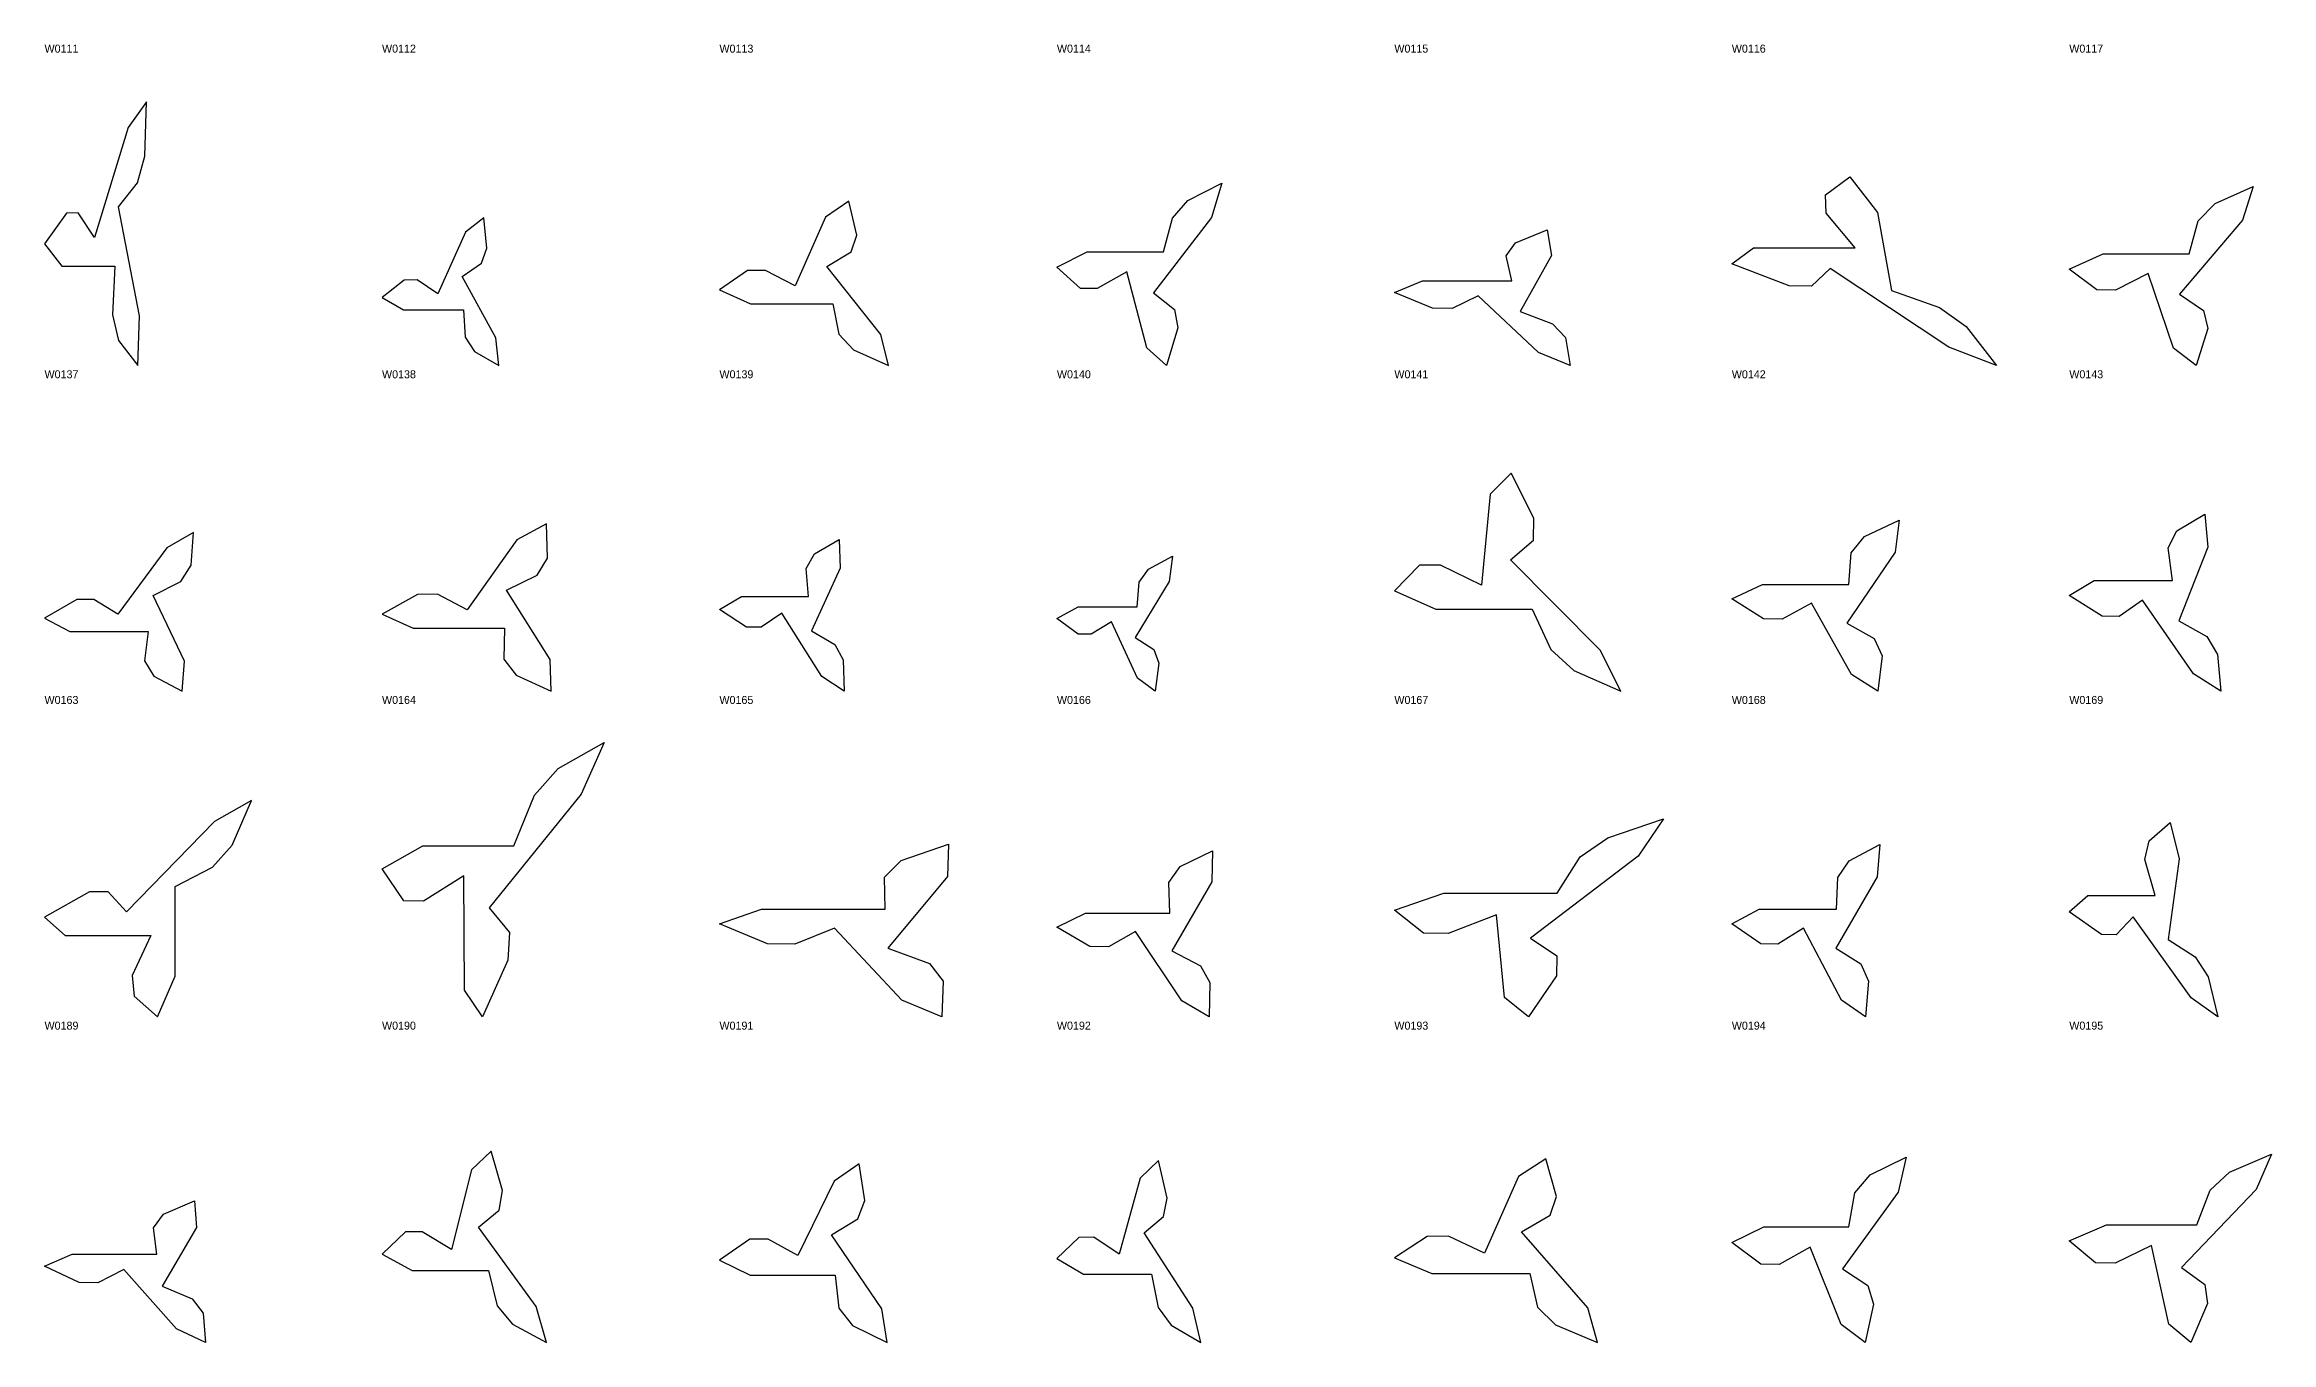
# Model space of a CAD drawing. Header units: millimetres. Extents: x 0 to 2703, y -1633 to 66.
# Drawn here: x 633 to 1328, y -814 to -409 of the extents above; entities that cross this region are included whole.
import ezdxf

# ---------------------------------------------------------------- set-up
doc = ezdxf.new("R2010")
doc.units = ezdxf.units.MM

msp = doc.modelspace()

# ---------------------------------------------------------------- linework, layer by layer
at = {"layer": 'RECOVERED_OUTLINES'}
for points in [[(637.9, -477.91), (654.54, -477.91), (653.75, -493.11), (655.67, -501.05), (661.7, -508.9), (662.2, -493.4), (655.7, -459.27), (661.61, -451.85), (663.83, -443.49), (664.38, -426.48), (658.65, -434.48), (648.11, -468.87), (643.09, -461.22), (639.43, -461.31), (632.54, -470.92)], [(958.29, -473.34), (982.14, -473.34), (984.92, -462.82), (989.71, -457.33), (1000.37, -451.9), (997.11, -462.62), (979.02, -486.22), (985.58, -491.35), (986.61, -497.14), (983.03, -508.9), (976.87, -503.37), (970.61, -479.59), (961.43, -484.88), (956.22, -484.81), (948.82, -478.17)], [(1166.45, -472.13), (1198.17, -472.13), (1189.18, -461.26), (1188.92, -455.57), (1196.55, -449.96), (1205.16, -461.05), (1209.59, -485.45), (1224.52, -490.76), (1232.87, -496.74), (1242.32, -508.9), (1227.44, -503.18), (1190.38, -478.59), (1184.56, -484.06), (1177.54, -484), (1159.66, -477.12)], [(853.1, -489.59), (878.86, -489.59), (880.7, -499.06), (885.28, -504.01), (896.19, -508.9), (893.86, -499.24), (876.91, -477.98), (884.58, -473.36), (886.33, -468.15), (883.76, -457.55), (876.5, -462.53), (867.09, -483.96), (857.77, -479.19), (852.12, -479.25), (843.39, -485.24)], [(1275.64, -474.02), (1302.58, -474.02), (1305.39, -463.71), (1310.63, -458.32), (1322.5, -453), (1319.16, -463.51), (1299.47, -486.66), (1307.05, -491.69), (1308.4, -497.37), (1304.73, -508.9), (1297.6, -503.48), (1289.76, -480.15), (1279.56, -485.34), (1273.66, -485.28), (1265.09, -478.76)], [(744.67, -491.53), (763.47, -491.53), (763.99, -500.05), (766.9, -504.5), (774.44, -508.9), (773.57, -500.22), (763.05, -481.09), (769.03, -476.93), (770.76, -472.25), (769.8, -462.72), (764.07, -467.2), (755.37, -486.47), (748.97, -482.18), (744.85, -482.23), (737.97, -487.62)], [(1063.02, -482.47), (1090.96, -482.47), (1089.14, -474.66), (1092.11, -470.57), (1101.98, -466.54), (1103.33, -474.51), (1093.52, -492.05), (1103.69, -495.86), (1107.69, -500.16), (1109.17, -508.9), (1099.29, -504.79), (1080.46, -487.12), (1072.27, -491.05), (1066.12, -491), (1054.24, -486.06)], [(1067.24, -585.06), (1097.3, -585.06), (1103.09, -597.63), (1110.34, -604.19), (1124.96, -610.68), (1118.51, -597.87), (1090.56, -569.66), (1097.73, -563.53), (1097.76, -556.61), (1090.69, -542.55), (1084.13, -549.16), (1081.41, -577.59), (1068.69, -571.26), (1062.13, -571.34), (1054.24, -579.29)], [(1272.87, -576.14), (1297.3, -576.14), (1295.94, -565.93), (1298.66, -560.59), (1307.41, -555.32), (1308.36, -565.73), (1299.26, -588.66), (1308.04, -593.64), (1311.4, -599.26), (1312.44, -610.68), (1303.92, -605.31), (1287.99, -582.21), (1280.7, -587.35), (1275.33, -587.29), (1265.09, -580.83)], [(640.45, -592.04), (664.89, -592.04), (663.81, -601.18), (666.67, -605.96), (675.57, -610.68), (676.23, -601.36), (666.51, -580.83), (675.16, -576.37), (678.38, -571.34), (679.11, -561.11), (670.73, -565.92), (655.41, -586.6), (647.99, -582), (642.62, -582.06), (632.54, -587.84)], [(747.68, -591), (776.23, -591), (776, -600.66), (779.88, -605.7), (790.8, -610.68), (790.53, -600.84), (776.86, -579.17), (786.46, -574.46), (789.65, -569.15), (789.35, -558.35), (780.1, -563.43), (764.54, -585.27), (755.35, -580.41), (749.08, -580.47), (737.97, -586.57)], [(850.28, -581.11), (871.16, -581.11), (870.51, -572.37), (873.1, -567.8), (880.84, -563.28), (881.13, -572.2), (872.2, -591.83), (879.45, -596.09), (882.04, -600.9), (882.36, -610.68), (875.34, -606.08), (862.89, -586.31), (856.41, -590.71), (851.82, -590.65), (843.39, -585.13)], [(1169.27, -577.32), (1196.19, -577.32), (1196.94, -567.46), (1201.11, -562.3), (1211.91, -557.21), (1210.67, -567.27), (1195.6, -589.41), (1204.18, -594.22), (1206.66, -599.65), (1205.29, -610.68), (1197.08, -605.5), (1184.6, -583.18), (1175.44, -588.15), (1169.53, -588.09), (1159.66, -581.85)], [(955.46, -584.36), (973.87, -584.36), (974.54, -576.58), (977.47, -572.52), (984.94, -568.5), (983.92, -576.43), (973.26, -593.9), (979.05, -597.7), (980.66, -601.98), (979.54, -610.68), (974.01, -606.59), (965.84, -588.99), (959.5, -592.91), (955.46, -592.86), (948.82, -587.94)], [(750.73, -658.98), (779.14, -658.98), (785.65, -643.17), (793.03, -634.9), (807.39, -626.74), (800.24, -642.86), (771.5, -678.36), (777.76, -686.07), (777.23, -694.77), (769.39, -712.47), (763.73, -704.15), (763.5, -668.38), (750.96, -676.34), (744.77, -676.24), (737.97, -666.24)], [(639.04, -687.05), (665.77, -687.05), (659.88, -699.51), (660.56, -706.03), (667.86, -712.47), (673.38, -699.75), (673.31, -671.76), (685.06, -665.68), (691.17, -658.82), (697.23, -644.87), (685.59, -651.43), (658.2, -679.63), (652.44, -673.36), (646.54, -673.44), (632.54, -681.32)], [(1069.7, -673.85), (1105.09, -673.85), (1112.25, -662.44), (1120.95, -656.48), (1138.34, -650.58), (1130.41, -662.22), (1096.74, -687.85), (1105.01, -693.41), (1104.87, -699.69), (1096.16, -712.47), (1088.62, -706.46), (1086.18, -680.64), (1071.03, -686.38), (1063.31, -686.31), (1054.24, -679.1)], [(1270.87, -674.55), (1291.87, -674.55), (1288.74, -663.34), (1290.05, -657.48), (1296.56, -651.69), (1299.37, -663.12), (1295.95, -688.29), (1304.46, -693.76), (1308.43, -699.92), (1311.52, -712.47), (1303.16, -706.57), (1285.03, -681.21), (1279.76, -686.85), (1275.13, -686.78), (1265.09, -679.69)], [(856.56, -678.79), (895.21, -678.79), (894.92, -668.84), (900.19, -663.64), (914.99, -658.5), (914.6, -668.65), (896.04, -690.99), (909.03, -695.85), (913.33, -701.33), (912.9, -712.47), (900.39, -707.23), (879.37, -684.71), (866.91, -689.72), (858.43, -689.66), (843.39, -683.37)], [(957.75, -680.08), (984.1, -680.08), (983.82, -670.51), (987.37, -665.5), (997.43, -660.56), (997.23, -670.32), (984.75, -691.81), (993.63, -696.49), (996.61, -701.75), (996.4, -712.47), (987.84, -707.43), (973.35, -685.77), (964.89, -690.59), (959.11, -690.53), (948.82, -684.48)], [(1168.17, -678.84), (1192.34, -678.84), (1192.75, -668.91), (1196.35, -663.71), (1205.92, -658.58), (1205.07, -668.72), (1192.13, -691.03), (1199.96, -695.88), (1202.33, -701.35), (1201.39, -712.47), (1193.88, -707.24), (1182.08, -684.75), (1173.99, -689.76), (1168.69, -689.69), (1159.66, -683.41)], [(747.42, -791.75), (771.19, -791.75), (773.97, -802.78), (778.76, -808.55), (789.4, -814.25), (786.13, -803), (768.07, -778.23), (774.61, -772.85), (775.63, -766.78), (772.05, -754.44), (765.92, -760.24), (759.69, -785.2), (750.54, -779.65), (745.34, -779.71), (737.97, -786.69)], [(957.08, -792.86), (978.33, -792.86), (980.4, -803.35), (984.47, -808.83), (993.76, -814.25), (991.27, -803.55), (976.05, -780.01), (982.1, -774.89), (983.25, -769.12), (980.51, -757.39), (974.81, -762.9), (968.3, -786.63), (960.32, -781.35), (955.67, -781.41), (948.82, -788.05)], [(1065.9, -792.64), (1096.55, -792.64), (1098.99, -803.24), (1104.56, -808.77), (1117.68, -814.25), (1114.65, -803.44), (1093.94, -779.66), (1102.93, -774.49), (1104.88, -768.66), (1101.56, -756.8), (1093.04, -762.38), (1082.41, -786.35), (1071.19, -781.01), (1064.48, -781.08), (1054.24, -787.78)], [(1169.67, -778.14), (1196.23, -778.14), (1198.11, -767.47), (1202.83, -761.9), (1214.08, -756.38), (1211.68, -767.27), (1194.24, -791.23), (1202.14, -796.43), (1203.95, -802.31), (1201.32, -814.25), (1193.82, -808.63), (1184.1, -784.49), (1174.49, -789.86), (1168.68, -789.8), (1159.66, -783.05)], [(1276.7, -777.52), (1304.9, -777.52), (1309.06, -766.67), (1315.19, -760.99), (1328.25, -755.38), (1323.5, -766.46), (1300.14, -790.83), (1307.48, -796.13), (1308.22, -802.1), (1303.01, -814.25), (1296.19, -808.53), (1290.75, -783.98), (1279.46, -789.44), (1273.29, -789.37), (1265.09, -782.51)], [(853.03, -793.23), (879.5, -793.23), (880.65, -803.54), (884.96, -808.92), (895.79, -814.25), (894.15, -803.74), (878.42, -780.6), (886.65, -775.57), (888.86, -769.9), (887.06, -758.37), (879.2, -763.8), (867.85, -787.11), (858.64, -781.92), (852.84, -781.98), (843.39, -788.5)], [(641.17, -786.62), (667.67, -786.62), (666.59, -778.45), (669.74, -774.18), (679.44, -769.96), (680.06, -778.29), (669.31, -796.63), (678.65, -800.61), (682.09, -805.11), (682.78, -814.25), (673.74, -809.95), (657.33, -791.47), (649.23, -795.58), (643.41, -795.53), (632.54, -790.37)]]:
    msp.add_lwpolyline(points, close=True, dxfattribs=at)

# ---------------------------------------------------------------- texts
at = {"layer": 'NEW_CATALOGUE_LABELS'}
for s, p in [('W0111', (632.54, -411.12)), ('W0112', (737.97, -411.12)), ('W0113', (843.39, -411.12)), ('W0114', (948.82, -411.12)), ('W0115', (1054.24, -411.12)), ('W0116', (1159.66, -411.12)), ('W0117', (1265.09, -411.12)), ('W0137', (632.54, -512.9)), ('W0138', (737.97, -512.9)), ('W0139', (843.39, -512.9)), ('W0140', (948.82, -512.9)), ('W0141', (1054.24, -512.9)), ('W0142', (1159.66, -512.9)), ('W0143', (1265.09, -512.9)), ('W0163', (632.54, -614.68)), ('W0164', (737.97, -614.68)), ('W0165', (843.39, -614.68)), ('W0166', (948.82, -614.68)), ('W0167', (1054.24, -614.68)), ('W0168', (1159.66, -614.68)), ('W0169', (1265.09, -614.68)), ('W0189', (632.54, -716.47)), ('W0190', (737.97, -716.47)), ('W0191', (843.39, -716.47)), ('W0192', (948.82, -716.47)), ('W0193', (1054.24, -716.47)), ('W0194', (1159.66, -716.47)), ('W0195', (1265.09, -716.47))]:
    msp.add_text(s, height=2.5, dxfattribs=at).set_placement(p)

doc.saveas('drawing.dxf')
